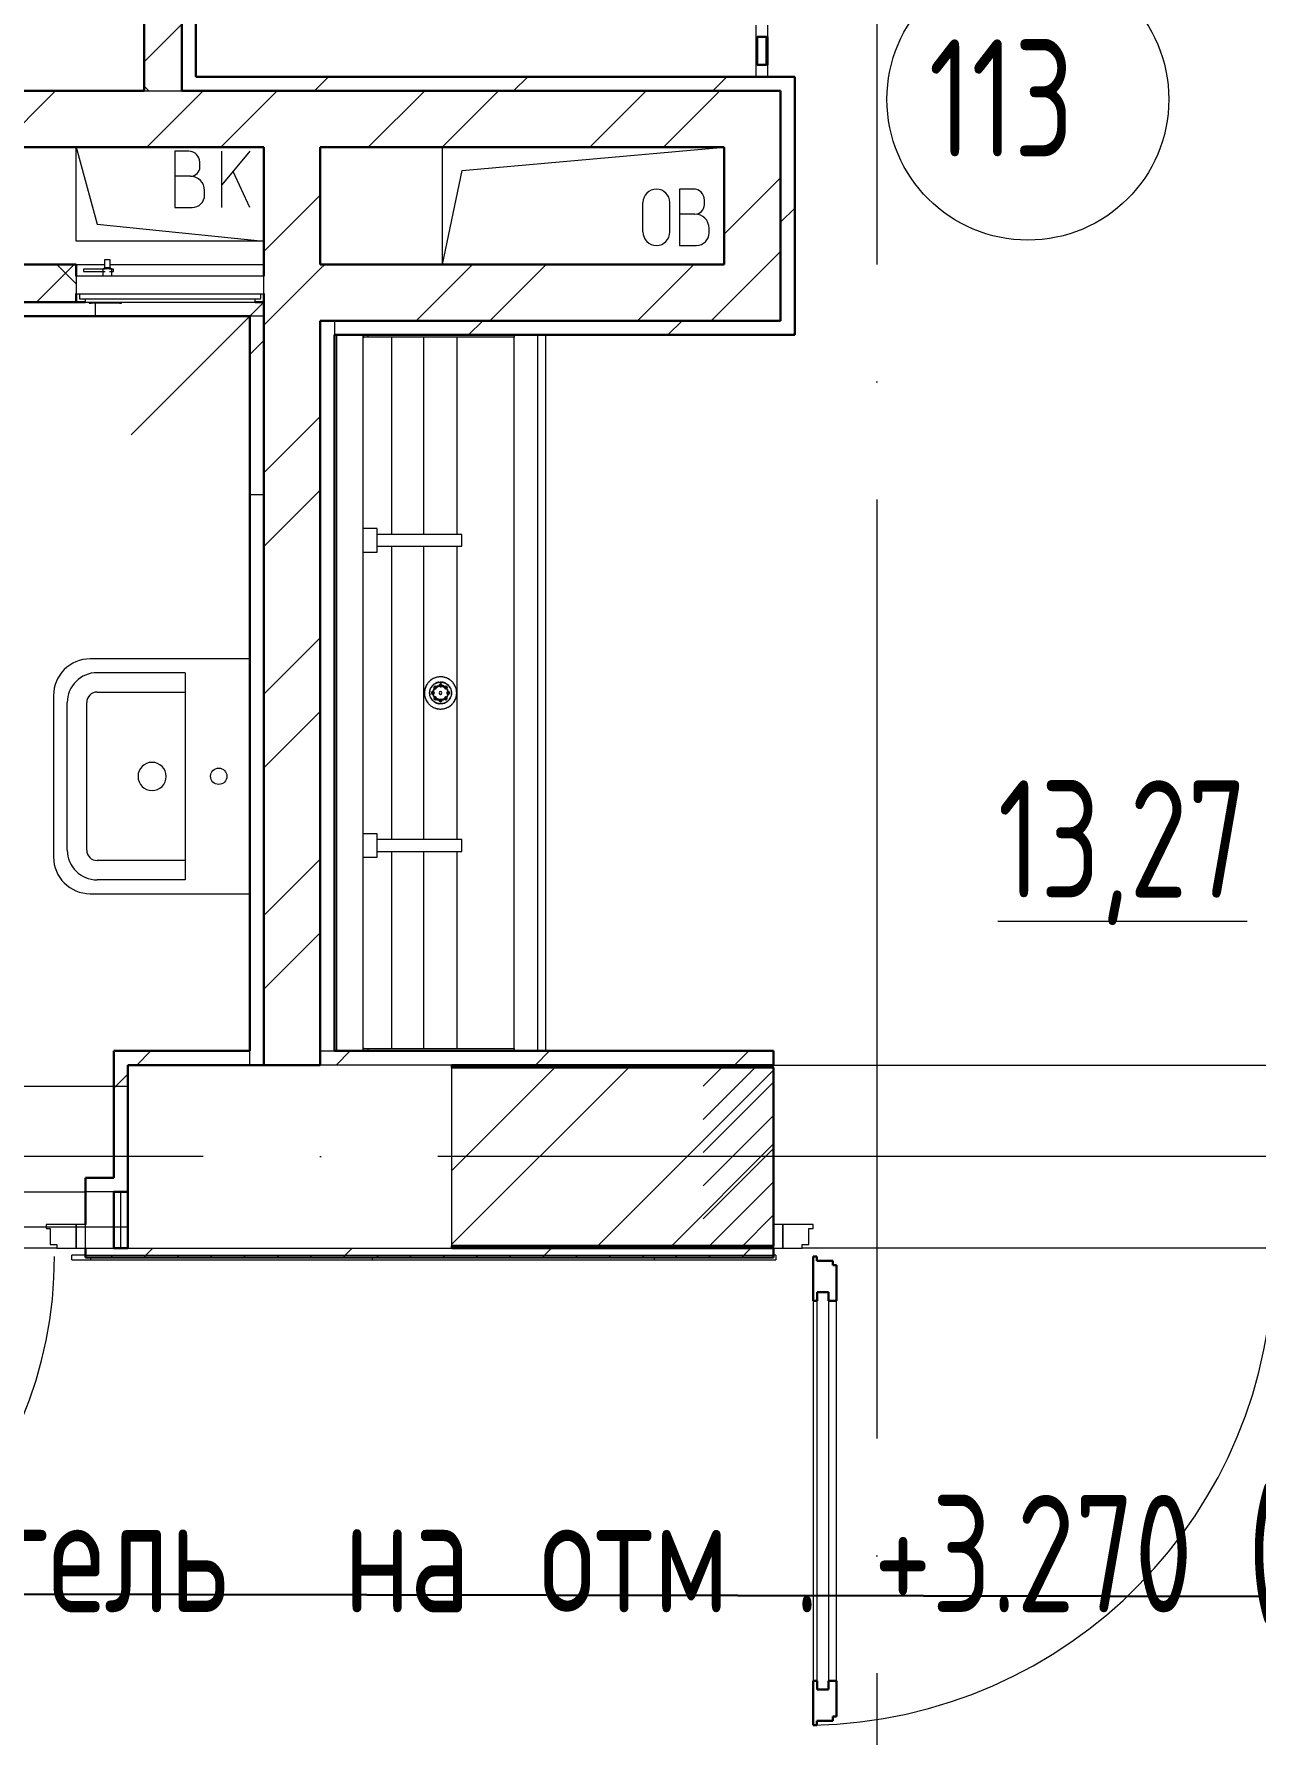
# Model space of a CAD drawing. Header units: millimetres. Extents: x -421858 to 614926, y -468665 to 141641.
# Drawn here: x -48452 to -45851, y -12774 to -9151 of the extents above; entities that cross this region are included whole.
import ezdxf

# ---------------------------------------------------------------- set-up
doc = ezdxf.new("R2010")
doc.units = ezdxf.units.MM
for name, pattern in [('ADSK_Линия сетки', [25, 20, -2.5, 0, -2.5]), ('ADSK_Сверху', [450, 300, -150]), ('ADSK_Штриховая_ш2 п1_5', [4.5, 3, -1.5])]:
    doc.linetypes.add(name, pattern=pattern)
for name, color, linetype, lineweight in [('Аннотация', 7, 'Continuous', 18), ('Витраж', 7, 'Continuous', 9), ('Двери', 252, 'Continuous', 9), ('Линии', 252, 'Continuous', 9), ('лс', 5, 'Continuous', 30), ('Марки помещений', 252, 'Continuous', 20), ('Обобщенные модели', 252, 'Continuous', 18), ('Оборудование', 8, 'Continuous', 18), ('Ограждение', 252, 'Continuous', 9), ('Оси', 252, 'Continuous', 9), ('Перекрытие', 252, 'Continuous', 18), ('Сантехника', 252, 'Continuous', 9), ('Стены внутренние', 7, 'Continuous', 18), ('Стены наружные', 7, 'Continuous', 18), ('Стены разрез', 252, 'Continuous', 30), ('Стены штриховка', 252, 'Continuous', 9)]:
    doc.layers.add(name, color=color, linetype=linetype, lineweight=lineweight)
doc.layers.add('Двери открывание', color=7, linetype='Continuous', lineweight=9, true_color=0xc0c0c0)
doc.styles.add('GOST Common_3', font='', dxfattribs={"height": 3.5})
doc.styles.get('GOST Common_3').set_extended_font_data('GOST 2.304 type A')

# ---------------------------------------------------------------- blocks, each defined once
blk = doc.blocks.new('1 этаж')
at = {"layer": 'Двери', "lineweight": 18, "true_color": 0x636466}
h = blk.add_hatch(dxfattribs=at)
h.set_pattern_fill('FP_2', color=251, angle=180, style=0, pattern_type=2)
h.set_pattern_definition([(225, (-46187.8, -11541.73), (35.3553, -35.3553), [])])
h.paths.add_polyline_path([(-45597.8, -11736.7), (-45597.8, -11346.7), (-45747.8, -11346.7), (-45747.8, -11736.7)])
h.paths.add_polyline_path([(-47027.8, -11736.7), (-46877.8, -11736.7), (-46877.8, -11346.7), (-47027.8, -11346.7)])
at = {"layer": 'Ограждение', "true_color": 0x636466}
h = blk.add_hatch(dxfattribs=at)
h.set_pattern_fill('FP_27', color=251, style=0, pattern_type=2)
h.set_pattern_definition([(0, (-32131.8, 98), (0, 600), []), (90, (-32131.8, 98), (-600, 4e-14), [])])
h.paths.add_polyline_path([(-46877.8, -11761.7), (-46872.8, -11761.7), (-46872.8, -11751.7), (-46877.8, -11751.7), (-46877.8, -11756.7), (-48342.8, -11756.7), (-48342.8, -11751.7), (-48371.8, -11751.7), (-48371.8, -11761.7), (-47395.4, -11761.7)])
at = {"color": 251, "lineweight": 18, "true_color": 0x636466}
for p, q in [((-48362.8, -9391.7), (-48318.2, -9555.9)), ((-48362.8, -9591.7), (-48362.8, -9391.7)), ((-48122.6, -9400.4), (-48152.6, -9400.4)), ((-48152.6, -9400.4), (-48152.6, -9520.4)), ((-47992.6, -9400.4), (-48052.6, -9471.9)), ((-48052.6, -9520.4), (-48052.6, -9400.4)), ((-47582.8, -9641.7), (-47582.8, -9391.7)), ((-47541, -9441.1), (-46982.8, -9391.7)), ((-48119.2, -9453.7), (-48152.6, -9453.7)), ((-48099.2, -9433.7), (-48099.2, -9423.7)), ((-47992.6, -9520.4), (-48028.5, -9443.3)), ((-47582.8, -9641.7), (-47541, -9441.1)), ((-48089.2, -9493.7), (-48089.2, -9483.7)), ((-47048.4, -9481), (-47078.4, -9481)), ((-47078.4, -9481), (-47078.4, -9601)), ((-48152.6, -9520.4), (-48115.9, -9520.4)), ((-47155.9, -9572.3), (-47155.9, -9509.7)), ((-47098.6, -9572.3), (-47098.6, -9509.7)), ((-47025.1, -9514.3), (-47025.1, -9504.3)), ((-48318.2, -9555.9), (-47962.8, -9591.7)), ((-47045.1, -9534.3), (-47078.4, -9534.3)), ((-47015.1, -9574.3), (-47015.1, -9564.3)), ((-47962.8, -9591.7), (-48362.8, -9591.7)), ((-47078.4, -9601), (-47041.7, -9601))]:
    blk.add_line(p, q, dxfattribs=at)
for centre, radius, start, end in [((-48122.6, -9423.7), 23.3, 0, 90), ((-48119.2, -9433.7), 20, 270, 0), ((-48119.2, -9483.7), 30, 0, 90), ((-47127.2, -9509.7), 28.7, 0, 180), ((-47048.4, -9504.3), 23.3, 0, 90), ((-48115.9, -9493.7), 26.7, 270, 0), ((-47045.1, -9514.3), 20, 270, 0), ((-47045.1, -9564.3), 30, 0, 90), ((-47127.2, -9572.3), 28.7, 180, 0), ((-47041.7, -9574.3), 26.7, 270, 0)]:
    blk.add_arc(centre, radius, start, end, dxfattribs=at)
at = {"layer": 'Витраж', "color": 251, "lineweight": 18, "true_color": 0x636466, "extrusion": (0, 0, -1)}
for p, q in [((-46915.3, -9131.7), (-46915.3, -9156.7)), ((-46915.3, -9156.7), (-46890.3, -9156.7)), ((-46890.3, -9156.7), (-46890.3, -9131.7))]:
    blk.add_line(p, q, dxfattribs=at)
at = {"layer": 'Витраж', "color": 251, "true_color": 0x636466}
for p, q in [((-46915.3, -9156.7), (-46915.3, -9216.7)), ((-46890.3, -9156.7), (-46890.3, -9216.7))]:
    blk.add_line(p, q, dxfattribs=at)
at = {"layer": 'Витраж', "color": 251, "lineweight": 18, "true_color": 0x636466}
for p, q in [((-46890.3, -9216.7), (-46915.3, -9216.7)), ((-46915.3, -9216.7), (-46915.3, -9241.7)), ((-46890.3, -9241.7), (-46890.3, -9216.7)), ((-46915.3, -9241.7), (-46890.3, -9241.7))]:
    blk.add_line(p, q, dxfattribs=at)
at = {"layer": 'Двери', "color": 251, "linetype": 'ADSK_Штриховая_ш2 п1_5', "true_color": 0x636466}
for p, q in [((-46877.8, -11346.7), (-47027.8, -11346.7)), ((-46877.8, -11736.7), (-46877.8, -11346.7)), ((-47027.8, -11736.7), (-46877.8, -11736.7))]:
    blk.add_line(p, q, dxfattribs=at)
at = {"layer": 'Двери', "color": 251, "true_color": 0x636466}
for p, q in [((-48362.8, -11686.7), (-48426.8, -11686.7)), ((-48426.8, -11686.7), (-48426.8, -11694.7)), ((-48426.8, -11694.7), (-48417.8, -11694.7)), ((-48417.8, -11694.7), (-48417.8, -11728.7)), ((-48342.8, -11686.7), (-48362.8, -11686.7)), ((-48362.8, -11686.7), (-48362.8, -11736.7)), ((-48362.8, -11736.7), (-48362.8, -11686.7)), ((-48342.8, -11736.7), (-48342.8, -11686.7)), ((-46877.8, -11686.7), (-46877.8, -11736.7)), ((-46857.8, -11686.7), (-46877.8, -11686.7)), ((-46857.8, -11736.7), (-46857.8, -11686.7)), ((-46793.8, -11686.7), (-46857.8, -11686.7)), ((-46857.8, -11686.7), (-46857.8, -11736.7)), ((-46802.8, -11728.7), (-46802.8, -11694.7)), ((-46802.8, -11694.7), (-46793.8, -11694.7)), ((-46793.8, -11694.7), (-46793.8, -11686.7)), ((-48417.8, -11728.7), (-48403.8, -11728.7)), ((-48403.8, -11728.7), (-48403.8, -11736.7)), ((-48403.8, -11736.7), (-48362.8, -11736.7)), ((-48362.8, -11736.7), (-48342.8, -11736.7)), ((-46877.8, -11736.7), (-46857.8, -11736.7)), ((-46857.8, -11736.7), (-46816.8, -11736.7)), ((-46816.8, -11736.7), (-46816.8, -11728.7)), ((-46816.8, -11728.7), (-46802.8, -11728.7)), ((-46784.8, -11830.7), (-46760.8, -11830.7)), ((-46784.8, -12676.7), (-46784.8, -11830.7)), ((-46760.8, -11830.7), (-46760.8, -12676.7)), ((-46793.8, -11848.7), (-46793.8, -12658.7)), ((-46743.8, -12658.7), (-46743.8, -11848.7)), ((-46760.8, -12676.7), (-46784.8, -12676.7))]:
    blk.add_line(p, q, dxfattribs=at)
at = {"layer": 'Двери', "color": 251, "lineweight": 30, "true_color": 0x636466}
for p, q in [((-46785.8, -11754.7), (-46793.8, -11754.7)), ((-46793.8, -11754.7), (-46793.8, -11848.7)), ((-46785.8, -11763.7), (-46785.8, -11754.7)), ((-46751.8, -11763.7), (-46785.8, -11763.7)), ((-46751.8, -11772.7), (-46751.8, -11763.7)), ((-46743.8, -11772.7), (-46751.8, -11772.7)), ((-46743.8, -11848.7), (-46743.8, -11772.7)), ((-46784.8, -11830.7), (-46784.8, -11848.7)), ((-46760.8, -11830.7), (-46784.8, -11830.7)), ((-46760.8, -11848.7), (-46760.8, -11830.7)), ((-46784.8, -11848.7), (-46793.8, -11848.7)), ((-46743.8, -11848.7), (-46760.8, -11848.7)), ((-46793.8, -12658.7), (-46793.8, -12752.7)), ((-46784.8, -12658.7), (-46793.8, -12658.7)), ((-46784.8, -12676.7), (-46784.8, -12658.7)), ((-46760.8, -12676.7), (-46784.8, -12676.7)), ((-46760.8, -12658.7), (-46760.8, -12676.7)), ((-46743.8, -12658.7), (-46760.8, -12658.7)), ((-46743.8, -12734.7), (-46743.8, -12658.7)), ((-46793.8, -12752.7), (-46785.8, -12752.7)), ((-46785.8, -12752.7), (-46785.8, -12743.7)), ((-46785.8, -12743.7), (-46751.8, -12743.7)), ((-46751.8, -12743.7), (-46751.8, -12734.7)), ((-46751.8, -12734.7), (-46743.8, -12734.7))]:
    blk.add_line(p, q, dxfattribs=at)
at = {"layer": 'Двери открывание', "color": 251, "true_color": 0x636466}
for centre, radius, start in [((-49306.8, -11754.7), 898, 271.1485), ((-46811.8, -11754.7), 998, 271.0334)]:
    blk.add_arc(centre, radius, start, 0, dxfattribs=at)
at = {"layer": 'Линии', "color": 251, "linetype": 'ADSK_Сверху', "ltscale": 100, "true_color": 0x636466}
for p, q in [((-59082.8, -11391.7), (-48252.8, -11391.7)), ((-59082.8, -11691.7), (-48252.8, -11691.7))]:
    blk.add_line(p, q, dxfattribs=at)
at = {"layer": 'Марки помещений', "color": 251, "true_color": 0x636466}
blk.add_circle((-46336.3, -9289.8), 300, dxfattribs=at)
at = {"layer": 'Обобщенные модели', "color": 251, "true_color": 0x636466}
for p, q in [((-47992.8, -10481.7), (-48332.8, -10481.7)), ((-48130.8, -10511.1), (-48318, -10511.1)), ((-48130.8, -10511.1), (-48130.8, -10952.3)), ((-48410.8, -10559.7), (-48410.8, -10731.8)), ((-48381.5, -10888.8), (-48381.5, -10574.7)), ((-48340.2, -10888.8), (-48340.2, -10574.7)), ((-48318, -10552.4), (-48130.8, -10552.4)), ((-48410.8, -10731.8), (-48410.8, -10903.8)), ((-48130.8, -10911), (-48318, -10911)), ((-48130.8, -10952.3), (-48318, -10952.3)), ((-48332.8, -10981.8), (-47992.8, -10981.8))]:
    blk.add_line(p, q, dxfattribs=at)
blk.add_circle((-48059.1, -10731.7), 17.5, dxfattribs=at)
for centre, radius, start, end in [((-48332.8, -10559.7), 78, 90, 180), ((-48318, -10574.7), 63.6, 90, 180), ((-48318, -10574.7), 22.3, 90, 180), ((-48201, -10732.1), 30, 90, 270), ((-48201, -10732.1), 30, 270, 90), ((-48332.8, -10903.8), 78, 180, 270), ((-48318, -10888.8), 63.6, 180, 270), ((-48318, -10888.8), 22.3, 180, 270)]:
    blk.add_arc(centre, radius, start, end, dxfattribs=at)
at = {"layer": 'Оборудование', "color": 251, "true_color": 0x636466}
for p, q in [((-48302.4, -9631.4), (-48302.4, -9648.9)), ((-48290.2, -9631.4), (-48302.4, -9631.4)), ((-48290.2, -9648.9), (-48290.2, -9631.4)), ((-48362.8, -9666.7), (-48362.8, -9703.1)), ((-47962.8, -9666.7), (-48362.8, -9666.7)), ((-48347, -9651.4), (-48347, -9656.4)), ((-48301.1, -9651.4), (-48347, -9651.4)), ((-48347, -9656.4), (-48301.1, -9656.4)), ((-48306, -9650.8), (-48306, -9666.7)), ((-48286.7, -9650.8), (-48306, -9650.8)), ((-48302.4, -9648.9), (-48304.4, -9650.8)), ((-48290.2, -9648.9), (-48302.4, -9648.9)), ((-48283.2, -9651.4), (-48291.5, -9651.4)), ((-48291.5, -9656.4), (-48283.2, -9656.4)), ((-48288.2, -9650.8), (-48290.2, -9648.9)), ((-48286.7, -9666.7), (-48286.7, -9650.8)), ((-48283.2, -9656.4), (-48283.2, -9651.4)), ((-47962.8, -9703.1), (-47962.8, -9666.7)), ((-48361.9, -9704), (-47963.7, -9704)), ((-48355.8, -9704), (-48355.8, -9713.8)), ((-47969.8, -9713.8), (-47969.8, -9704)), ((-48354.8, -9714.7), (-47970.8, -9714.7)), ((-48343.8, -9716.3), (-48343.8, -9721.7)), ((-48343.8, -9721.7), (-47981.8, -9721.7)), ((-48334.8, -9721.7), (-48334.8, -9723.7)), ((-48334.8, -9723.7), (-48330.8, -9723.7)), ((-48270.3, -9723.7), (-48330.8, -9723.7)), ((-48270.3, -9723.7), (-48266.3, -9723.7)), ((-48266.3, -9723.7), (-48266.3, -9721.7)), ((-47962.8, -9721.7), (-48245.6, -10004.6)), ((-47981.8, -9721.7), (-47981.8, -9716.3))]:
    blk.add_line(p, q, dxfattribs=at)
for points, knots in [([(-48362.8, -9703.1), (-48362.8, -9703.2), (-48362.8, -9703.4), (-48362.7, -9703.6), (-48362.6, -9703.7), (-48362.4, -9703.8), (-48362.3, -9703.9), (-48362.1, -9704), (-48362, -9704), (-48361.9, -9704)], [0, 0, 0, 0, 0.166667, 0.333333, 0.458333, 0.583333, 0.708333, 0.833333, 1, 1, 1, 1]), ([(-47963.7, -9704), (-47963.6, -9704), (-47963.5, -9704), (-47963.3, -9704), (-47963.2, -9703.9), (-47963, -9703.7), (-47962.9, -9703.6), (-47962.8, -9703.4), (-47962.8, -9703.2), (-47962.8, -9703.1)], [-1, -1, -1, -1, -0.833333, -0.75, -0.583333, -0.458333, -0.333333, -0.166667, 0, 0, 0, 0]), ([(-48355.8, -9713.8), (-48355.8, -9713.9), (-48355.8, -9714), (-48355.7, -9714.2), (-48355.6, -9714.4), (-48355.4, -9714.5), (-48355.3, -9714.6), (-48355.2, -9714.7), (-48355.1, -9714.7), (-48354.9, -9714.7), (-48354.8, -9714.7)], [0, 0, 0, 0, 0.166667, 0.333333, 0.458333, 0.583333, 0.666667, 0.75, 0.833333, 1, 1, 1, 1]), ([(-48345.3, -9714.7), (-48345.2, -9714.7), (-48345, -9714.8), (-48344.7, -9714.8), (-48344.6, -9714.9), (-48344.4, -9715), (-48344.2, -9715.2), (-48344.1, -9715.3), (-48344, -9715.5), (-48343.9, -9715.7), (-48343.8, -9715.9), (-48343.8, -9716.1), (-48343.8, -9716.3)], [0, 0, 0, 0, 0.166667, 0.25, 0.333333, 0.416667, 0.5, 0.583333, 0.666667, 0.75, 0.833333, 1, 1, 1, 1]), ([(-47981.8, -9716.3), (-47981.8, -9716.1), (-47981.8, -9715.9), (-47981.7, -9715.7), (-47981.6, -9715.5), (-47981.5, -9715.3), (-47981.4, -9715.2), (-47981.2, -9715), (-47981, -9714.9), (-47980.9, -9714.8), (-47980.6, -9714.8), (-47980.4, -9714.7), (-47980.3, -9714.7)], [-1, -1, -1, -1, -0.833333, -0.75, -0.666667, -0.583333, -0.5, -0.416667, -0.333333, -0.25, -0.166667, 0, 0, 0, 0]), ([(-47970.8, -9714.7), (-47970.7, -9714.7), (-47970.5, -9714.7), (-47970.4, -9714.7), (-47970.3, -9714.6), (-47970.2, -9714.5), (-47970, -9714.4), (-47969.9, -9714.2), (-47969.8, -9714), (-47969.8, -9713.9), (-47969.8, -9713.8)], [-1, -1, -1, -1, -0.833333, -0.75, -0.666667, -0.583333, -0.458333, -0.333333, -0.166667, 0, 0, 0, 0])]:
    blk.add_open_spline(points, degree=3, knots=knots, dxfattribs=at)
at = {"layer": 'Ограждение', "color": 251, "true_color": 0x636466}
for p, q in [((-48371.8, -11761.7), (-48371.8, -11751.7)), ((-48342.8, -11751.7), (-48371.8, -11751.7)), ((-48371.8, -11761.7), (-46872.8, -11761.7)), ((-46872.8, -11751.7), (-46877.8, -11751.7)), ((-46872.8, -11751.7), (-46872.8, -11761.7))]:
    blk.add_line(p, q, dxfattribs=at)
at = {"layer": 'Оси', "color": 251, "linetype": 'ADSK_Линия сетки', "ltscale": 100, "true_color": 0x636466}
for p, q in [((-46657.8, -2641.7), (-46657.8, -33767.9)), ((4409.5, -11541.7), (-72530.1, -11541.7))]:
    blk.add_line(p, q, dxfattribs=at)
at = {"layer": 'Перекрытие', "color": 251, "ltscale": 100, "true_color": 0x636466}
for p, q in [((-48362.8, -9591.7), (-48362.8, -9391.7)), ((-47582.8, -9641.7), (-47582.8, -9391.7)), ((-47962.8, -9591.7), (-48362.8, -9591.7))]:
    blk.add_line(p, q, dxfattribs=at)
at = {"layer": 'Сантехника', "color": 251, "true_color": 0x636466}
for p, q in [((-47807.8, -11316.7), (-47807.8, -9791.7)), ((-47751.8, -9796.7), (-47751.8, -9791.7)), ((-47751.8, -9791.7), (-47751.8, -9796.7)), ((-47751.8, -11311.7), (-47751.8, -9796.7)), ((-47751.8, -9796.7), (-47749.4, -9796.7)), ((-47740.9, -9796.7), (-47749.4, -9796.7)), ((-47740.9, -9796.7), (-47740.9, -9791.7)), ((-47429.8, -9796.7), (-47740.9, -9796.7)), ((-47690.4, -10216.8), (-47690.4, -9796.7)), ((-47622.4, -10216.7), (-47622.4, -9796.7)), ((-47551.7, -10216.7), (-47551.7, -9796.7)), ((-47429.8, -9791.7), (-47429.8, -9796.7)), ((-47429.8, -11311.7), (-47429.8, -9796.7)), ((-47379.8, -11316.7), (-47379.8, -9791.7)), ((-47362.8, -11316.7), (-47362.8, -9791.7)), ((-47721.8, -10204.2), (-47751.8, -10204.2)), ((-47721.8, -10254.2), (-47721.8, -10204.2)), ((-47541.8, -10216.7), (-47721.8, -10216.7)), ((-47541.8, -10241.7), (-47541.8, -10216.7)), ((-47721.8, -10241.7), (-47541.8, -10241.7)), ((-47690.4, -10866.8), (-47690.4, -10241.7)), ((-47622.4, -10866.7), (-47622.4, -10241.7)), ((-47551.7, -10866.7), (-47551.7, -10241.7)), ((-47751.8, -10254.2), (-47721.8, -10254.2)), ((-47721.8, -10854.2), (-47751.8, -10854.2)), ((-47721.8, -10904.2), (-47721.8, -10854.2)), ((-47541.8, -10866.7), (-47721.8, -10866.7)), ((-47541.8, -10891.7), (-47541.8, -10866.7)), ((-47751.8, -10904.2), (-47721.8, -10904.2)), ((-47721.8, -10891.7), (-47541.8, -10891.7)), ((-47690.4, -11311.7), (-47690.4, -10891.7)), ((-47622.4, -11311.7), (-47622.4, -10891.7)), ((-47551.7, -11311.7), (-47551.7, -10891.7)), ((-47751.8, -11316.7), (-47751.8, -11311.7)), ((-47749.4, -11311.7), (-47751.8, -11311.7)), ((-47751.8, -11311.7), (-47751.8, -11316.7)), ((-47749.4, -11311.7), (-47740.9, -11311.7)), ((-47740.9, -11311.7), (-47429.8, -11311.7)), ((-47740.9, -11316.7), (-47740.9, -11311.7)), ((-47429.8, -11311.7), (-47429.8, -11316.7))]:
    blk.add_line(p, q, dxfattribs=at)
at = {"layer": 'Сантехника', "color": 251, "true_color": 0x636466, "flags": 128}
for points in [[(-47552.5, -10554.2), (-47552.5, -10552.9), (-47552.6, -10551.5), (-47552.7, -10550.1), (-47552.9, -10548.8), (-47553.2, -10547.4), (-47553.5, -10546.1), (-47553.8, -10544.8), (-47554.2, -10543.4), (-47554.7, -10542.1), (-47555.2, -10540.9), (-47555.8, -10539.6), (-47556.4, -10538.4), (-47557, -10537.2), (-47557.7, -10536), (-47558.5, -10534.9), (-47559.3, -10533.7), (-47560.1, -10532.7), (-47561, -10531.6), (-47561.9, -10530.6), (-47562.9, -10529.6), (-47563.9, -10528.7), (-47564.9, -10527.8), (-47566, -10526.9), (-47567.1, -10526.1), (-47568.3, -10525.4), (-47569.4, -10524.7), (-47570.6, -10524), (-47571.9, -10523.4), (-47573.1, -10522.8), (-47574.4, -10522.3), (-47575.7, -10521.8), (-47577, -10521.4), (-47578.3, -10521), (-47579.6, -10520.7), (-47581, -10520.4), (-47582.3, -10520.2), (-47583.7, -10520.1), (-47585.1, -10520), (-47586.4, -10519.9), (-47587.8, -10519.9), (-47589.2, -10520), (-47590.5, -10520.1), (-47591.9, -10520.3), (-47593.3, -10520.5), (-47594.6, -10520.8), (-47595.9, -10521.2), (-47597.2, -10521.6), (-47598.5, -10522), (-47599.8, -10522.5), (-47601.1, -10523), (-47602.3, -10523.6), (-47603.5, -10524.3), (-47604.7, -10525), (-47605.9, -10525.7), (-47607, -10526.5), (-47608.1, -10527.3), (-47609.1, -10528.2), (-47610.2, -10529.1), (-47611.1, -10530.1), (-47612.1, -10531.1), (-47613, -10532.1), (-47613.9, -10533.2), (-47614.7, -10534.3), (-47615.5, -10535.4), (-47616.2, -10536.5), (-47616.9, -10537.7), (-47617.5, -10539), (-47618.1, -10540.2), (-47618.6, -10541.5), (-47619.1, -10542.7), (-47619.6, -10544), (-47619.9, -10545.4), (-47620.3, -10546.7), (-47620.5, -10548), (-47620.8, -10549.4), (-47620.9, -10550.8), (-47621, -10552.1), (-47621.1, -10553.5), (-47621.1, -10554.2)], [(-47610.1, -10554.2), (-47610.1, -10553.3), (-47610, -10552.4), (-47609.9, -10551.4), (-47609.8, -10550.5), (-47609.6, -10549.6), (-47609.4, -10548.7), (-47609.2, -10547.8), (-47608.9, -10546.9), (-47608.6, -10546), (-47608.3, -10545.2), (-47607.9, -10544.3), (-47607.5, -10543.5), (-47607, -10542.7), (-47606.5, -10541.9), (-47606, -10541.1), (-47605.5, -10540.3), (-47604.9, -10539.6), (-47604.3, -10538.9), (-47603.7, -10538.2), (-47603, -10537.5), (-47602.4, -10536.9), (-47601.6, -10536.3), (-47600.9, -10535.7), (-47600.2, -10535.1), (-47599.4, -10534.6), (-47598.6, -10534.1), (-47597.8, -10533.7), (-47597, -10533.3), (-47596.1, -10532.9), (-47595.2, -10532.5), (-47594.4, -10532.2), (-47593.5, -10531.9), (-47592.6, -10531.7), (-47591.7, -10531.4), (-47590.8, -10531.3), (-47589.8, -10531.1), (-47588.9, -10531), (-47588, -10531), (-47587.1, -10530.9), (-47586.1, -10530.9), (-47585.2, -10531), (-47584.3, -10531.1), (-47583.3, -10531.2), (-47582.4, -10531.3), (-47581.5, -10531.5), (-47580.6, -10531.8), (-47579.7, -10532), (-47578.8, -10532.3), (-47578, -10532.7), (-47577.1, -10533), (-47576.3, -10533.4), (-47575.4, -10533.9), (-47574.6, -10534.4), (-47573.9, -10534.9), (-47573.1, -10535.4), (-47572.3, -10536), (-47571.6, -10536.5), (-47570.9, -10537.2), (-47570.3, -10537.8), (-47569.6, -10538.5), (-47569, -10539.2), (-47568.4, -10539.9), (-47567.9, -10540.7), (-47567.3, -10541.4), (-47566.8, -10542.2), (-47566.4, -10543), (-47565.9, -10543.9), (-47565.5, -10544.7), (-47565.2, -10545.6), (-47564.8, -10546.4), (-47564.6, -10547.3), (-47564.3, -10548.2), (-47564.1, -10549.1), (-47563.9, -10550), (-47563.7, -10550.9), (-47563.6, -10551.9), (-47563.5, -10552.8), (-47563.5, -10553.7), (-47563.5, -10554.2)], [(-47607.2, -10543.6), (-47606.8, -10542.8), (-47606.3, -10542), (-47605.8, -10541.2), (-47605.3, -10540.5), (-47604.7, -10539.7), (-47604.1, -10539), (-47603.5, -10538.4), (-47602.9, -10537.7), (-47602.2, -10537.1), (-47601.5, -10536.5), (-47600.8, -10535.9)], [(-47603.3, -10537.8), (-47604, -10538.5), (-47604.6, -10539.2), (-47605.2, -10539.9), (-47605.7, -10540.7), (-47606.3, -10541.4), (-47606.8, -10542.2), (-47607.2, -10543)], [(-47603, -10554.2), (-47603, -10553.6), (-47602.9, -10552.9), (-47602.9, -10552.3), (-47602.8, -10551.7), (-47602.7, -10551), (-47602.5, -10550.4), (-47602.4, -10549.8), (-47602.2, -10549.1), (-47602, -10548.5), (-47601.7, -10547.9), (-47601.5, -10547.3), (-47601.2, -10546.8), (-47600.9, -10546.2), (-47600.5, -10545.6), (-47600.2, -10545.1), (-47599.8, -10544.6), (-47599.4, -10544), (-47599, -10543.5), (-47598.5, -10543.1), (-47598.1, -10542.6), (-47597.6, -10542.2), (-47597.1, -10541.7), (-47596.6, -10541.3), (-47596.1, -10541), (-47595.6, -10540.6)], [(-47600, -10535.4), (-47599.2, -10534.8), (-47598.5, -10534.4), (-47597.7, -10533.9), (-47596.8, -10533.5), (-47596, -10533.1), (-47595.1, -10532.8), (-47594.3, -10532.4), (-47593.4, -10532.2), (-47592.5, -10531.9), (-47591.6, -10531.7), (-47590.7, -10531.5), (-47589.8, -10531.4), (-47588.9, -10531.3), (-47588, -10531.2), (-47587.1, -10531.2), (-47586.1, -10531.2), (-47585.2, -10531.2), (-47584.3, -10531.3), (-47583.4, -10531.4), (-47582.5, -10531.6), (-47581.6, -10531.8), (-47580.7, -10532), (-47579.8, -10532.3), (-47578.9, -10532.6), (-47578.1, -10532.9), (-47577.2, -10533.3), (-47576.4, -10533.7), (-47575.6, -10534.1), (-47574.8, -10534.6), (-47574, -10535.1), (-47573.2, -10535.6), (-47572.5, -10536.2), (-47571.8, -10536.7), (-47571.1, -10537.4), (-47570.4, -10538), (-47569.8, -10538.7), (-47569.2, -10539.4), (-47568.6, -10540.1), (-47568.1, -10540.8), (-47567.6, -10541.6), (-47567.1, -10542.4), (-47566.6, -10543.2)], [(-47590.3, -10531.2), (-47591.2, -10531.3), (-47592.1, -10531.5), (-47593, -10531.8), (-47593.9, -10532), (-47594.8, -10532.3), (-47595.6, -10532.7), (-47596.5, -10533), (-47597.3, -10533.4)], [(-47590.2, -10538.4), (-47589.6, -10538.3), (-47588.9, -10538.2), (-47588.3, -10538.1), (-47587.6, -10538.1), (-47587, -10538), (-47586.3, -10538), (-47585.7, -10538.1), (-47585, -10538.1), (-47584.4, -10538.2), (-47583.8, -10538.3)], [(-47575.8, -10533.7), (-47576.7, -10533.3), (-47577.5, -10532.9), (-47578.4, -10532.5), (-47579.2, -10532.2), (-47580.1, -10531.9), (-47581, -10531.7), (-47581.9, -10531.4), (-47582.8, -10531.3), (-47583.8, -10531.1)], [(-47577.8, -10540.8), (-47577.3, -10541.1), (-47576.8, -10541.5), (-47576.3, -10541.9), (-47575.8, -10542.4), (-47575.3, -10542.8), (-47574.9, -10543.3), (-47574.4, -10543.8), (-47574, -10544.3), (-47573.6, -10544.8), (-47573.3, -10545.3), (-47572.9, -10545.9), (-47572.6, -10546.4), (-47572.3, -10547), (-47572, -10547.6), (-47571.8, -10548.2), (-47571.5, -10548.8), (-47571.3, -10549.4), (-47571.2, -10550), (-47571, -10550.7), (-47570.9, -10551.3), (-47570.8, -10551.9), (-47570.7, -10552.6), (-47570.6, -10553.2), (-47570.6, -10553.9), (-47570.6, -10554.2)], [(-47566.6, -10542.7), (-47567.1, -10541.9), (-47567.6, -10541.1), (-47568.1, -10540.3), (-47568.7, -10539.6), (-47569.3, -10538.9), (-47569.9, -10538.2), (-47570.6, -10537.5)], [(-47621.1, -10554.2), (-47621.1, -10555.6), (-47621, -10557), (-47620.9, -10558.3), (-47620.7, -10559.7), (-47620.4, -10561), (-47620.1, -10562.4), (-47619.8, -10563.7), (-47619.4, -10565), (-47618.9, -10566.3), (-47618.4, -10567.6), (-47617.8, -10568.8), (-47617.2, -10570.1), (-47616.6, -10571.3), (-47615.9, -10572.5), (-47615.1, -10573.6), (-47614.3, -10574.7), (-47613.5, -10575.8), (-47612.6, -10576.8), (-47611.7, -10577.9), (-47610.7, -10578.8), (-47609.7, -10579.8), (-47608.7, -10580.7), (-47607.6, -10581.5), (-47606.5, -10582.3), (-47605.3, -10583.1), (-47604.2, -10583.8), (-47603, -10584.5), (-47601.7, -10585.1), (-47600.5, -10585.7), (-47599.2, -10586.2), (-47597.9, -10586.7), (-47596.6, -10587.1), (-47595.3, -10587.5), (-47594, -10587.8), (-47592.6, -10588), (-47591.3, -10588.2), (-47589.9, -10588.4), (-47588.5, -10588.5), (-47587.2, -10588.5), (-47585.8, -10588.5), (-47584.4, -10588.4), (-47583.1, -10588.3), (-47581.7, -10588.1), (-47580.4, -10587.9), (-47579, -10587.6), (-47577.7, -10587.3), (-47576.4, -10586.9), (-47575.1, -10586.5), (-47573.8, -10586), (-47572.5, -10585.4), (-47571.3, -10584.8), (-47570.1, -10584.2), (-47568.9, -10583.5), (-47567.7, -10582.7), (-47566.6, -10582), (-47565.5, -10581.1), (-47564.5, -10580.3), (-47563.4, -10579.3), (-47562.5, -10578.4), (-47561.5, -10577.4), (-47560.6, -10576.4), (-47559.7, -10575.3), (-47558.9, -10574.2), (-47558.1, -10573.1), (-47557.4, -10571.9), (-47556.7, -10570.7), (-47556.1, -10569.5), (-47555.5, -10568.3), (-47555, -10567), (-47554.5, -10565.7), (-47554, -10564.4), (-47553.7, -10563.1), (-47553.3, -10561.8), (-47553.1, -10560.4), (-47552.8, -10559.1), (-47552.7, -10557.7), (-47552.6, -10556.3), (-47552.5, -10555), (-47552.5, -10554.2)], [(-47609.7, -10550), (-47609.9, -10550.9), (-47610, -10551.9), (-47610.1, -10552.8), (-47610.1, -10553.7), (-47610.1, -10554.2)], [(-47610.1, -10554.2), (-47610.1, -10555.2), (-47610, -10556.1), (-47609.9, -10557), (-47609.8, -10557.9)], [(-47563.5, -10554.2), (-47563.5, -10555.2), (-47563.6, -10556.1), (-47563.7, -10557), (-47563.8, -10557.9), (-47564, -10558.9), (-47564.2, -10559.8), (-47564.4, -10560.7), (-47564.7, -10561.6), (-47565, -10562.4), (-47565.3, -10563.3), (-47565.7, -10564.2), (-47566.1, -10565), (-47566.6, -10565.8), (-47567.1, -10566.6), (-47567.6, -10567.4), (-47568.1, -10568.1), (-47568.7, -10568.9), (-47569.3, -10569.6), (-47569.9, -10570.3), (-47570.6, -10570.9), (-47571.2, -10571.6), (-47572, -10572.2), (-47572.7, -10572.8), (-47573.4, -10573.3), (-47574.2, -10573.8), (-47575, -10574.3), (-47575.8, -10574.8), (-47576.7, -10575.2), (-47577.5, -10575.6), (-47578.4, -10575.9), (-47579.2, -10576.3), (-47580.1, -10576.6), (-47581, -10576.8), (-47581.9, -10577), (-47582.8, -10577.2), (-47583.8, -10577.3), (-47584.7, -10577.4), (-47585.6, -10577.5), (-47586.5, -10577.5), (-47587.5, -10577.5), (-47588.4, -10577.5), (-47589.3, -10577.4), (-47590.3, -10577.3), (-47591.2, -10577.1), (-47592.1, -10576.9), (-47593, -10576.7), (-47593.9, -10576.4), (-47594.8, -10576.1), (-47595.6, -10575.8), (-47596.5, -10575.4), (-47597.3, -10575), (-47598.2, -10574.6), (-47599, -10574.1), (-47599.7, -10573.6), (-47600.5, -10573.1), (-47601.3, -10572.5), (-47602, -10571.9), (-47602.7, -10571.3), (-47603.3, -10570.6), (-47604, -10570), (-47604.6, -10569.3), (-47605.2, -10568.5), (-47605.7, -10567.8), (-47606.3, -10567), (-47606.8, -10566.2), (-47607.2, -10565.4), (-47607.7, -10564.6), (-47608.1, -10563.8), (-47608.4, -10562.9), (-47608.8, -10562), (-47609, -10561.2), (-47609.3, -10560.3), (-47609.5, -10559.4), (-47609.7, -10558.4), (-47609.9, -10557.5), (-47610, -10556.6), (-47610.1, -10555.7), (-47610.1, -10554.7), (-47610.1, -10554.2)], [(-47609.8, -10554.2), (-47609.8, -10553.3), (-47609.8, -10552.4), (-47609.7, -10551.5), (-47609.5, -10550.6), (-47609.4, -10549.7), (-47609.2, -10548.8)], [(-47609.3, -10559.3), (-47609.5, -10558.4), (-47609.6, -10557.5), (-47609.7, -10556.6), (-47609.8, -10555.6), (-47609.8, -10554.7), (-47609.8, -10554.2)], [(-47582.9, -10576.9), (-47583.8, -10577.1), (-47584.7, -10577.2), (-47585.6, -10577.2), (-47586.6, -10577.3), (-47587.5, -10577.3), (-47588.4, -10577.2), (-47589.3, -10577.1), (-47590.2, -10577), (-47591.1, -10576.9), (-47592, -10576.7), (-47592.9, -10576.4), (-47593.8, -10576.2), (-47594.7, -10575.9), (-47595.5, -10575.5), (-47596.4, -10575.2), (-47597.2, -10574.8), (-47598, -10574.3), (-47598.8, -10573.9), (-47599.6, -10573.4), (-47600.4, -10572.9), (-47601.1, -10572.3), (-47601.8, -10571.7), (-47602.5, -10571.1), (-47603.2, -10570.5), (-47603.8, -10569.8), (-47604.4, -10569.1), (-47605, -10568.4), (-47605.5, -10567.6), (-47606.1, -10566.9), (-47606.5, -10566.1), (-47607, -10565.3)], [(-47607, -10565.8), (-47606.5, -10566.6), (-47606, -10567.4), (-47605.5, -10568.1), (-47604.9, -10568.9), (-47604.3, -10569.6), (-47603.7, -10570.3), (-47603, -10570.9)], [(-47595.8, -10567.7), (-47596.3, -10567.3), (-47596.9, -10566.9), (-47597.4, -10566.5), (-47597.8, -10566.1), (-47598.3, -10565.6), (-47598.7, -10565.2), (-47599.2, -10564.7), (-47599.6, -10564.2), (-47600, -10563.7), (-47600.3, -10563.1), (-47600.7, -10562.6), (-47601, -10562), (-47601.3, -10561.4), (-47601.6, -10560.9), (-47601.8, -10560.3), (-47602.1, -10559.7), (-47602.3, -10559), (-47602.5, -10558.4), (-47602.6, -10557.8), (-47602.7, -10557.2), (-47602.8, -10556.5), (-47602.9, -10555.9), (-47603, -10555.2), (-47603, -10554.6), (-47603, -10554.2)], [(-47597.2, -10575.1), (-47597, -10575.2), (-47596.1, -10575.6), (-47595.2, -10575.9), (-47594.4, -10576.3), (-47593.5, -10576.6), (-47592.6, -10576.8), (-47591.7, -10577), (-47590.8, -10577.2), (-47589.8, -10577.3)], [(-47583.4, -10570.1), (-47584, -10570.2), (-47584.7, -10570.3), (-47585.3, -10570.4), (-47586, -10570.4), (-47586.6, -10570.4), (-47587.3, -10570.4), (-47587.9, -10570.4), (-47588.6, -10570.3), (-47589.2, -10570.3), (-47589.8, -10570.1)], [(-47573.6, -10573.1), (-47574.4, -10573.6), (-47575.1, -10574.1), (-47575.9, -10574.5), (-47576.8, -10575), (-47577.6, -10575.4), (-47578.5, -10575.7), (-47579.3, -10576)], [(-47578.8, -10576.1), (-47578, -10575.8), (-47577.1, -10575.4), (-47576.3, -10575)], [(-47570.6, -10554.2), (-47570.6, -10554.9), (-47570.7, -10555.5), (-47570.7, -10556.2), (-47570.8, -10556.8), (-47570.9, -10557.4), (-47571.1, -10558.1), (-47571.2, -10558.7), (-47571.4, -10559.3), (-47571.6, -10559.9), (-47571.9, -10560.5), (-47572.1, -10561.1), (-47572.4, -10561.7), (-47572.7, -10562.3), (-47573.1, -10562.8), (-47573.4, -10563.4), (-47573.8, -10563.9), (-47574.2, -10564.4), (-47574.6, -10564.9), (-47575.1, -10565.4), (-47575.5, -10565.9), (-47576, -10566.3), (-47576.5, -10566.7), (-47577, -10567.1), (-47577.5, -10567.5), (-47578, -10567.9)], [(-47566.4, -10564.9), (-47566.8, -10565.7), (-47567.3, -10566.5), (-47567.8, -10567.2), (-47568.3, -10568), (-47568.9, -10568.7), (-47569.5, -10569.4), (-47570.1, -10570.1), (-47570.8, -10570.8), (-47571.4, -10571.4), (-47572.1, -10572), (-47572.8, -10572.6)], [(-47570.3, -10570.6), (-47569.6, -10570), (-47569, -10569.3), (-47568.4, -10568.5), (-47567.9, -10567.8), (-47567.3, -10567), (-47566.8, -10566.2), (-47566.4, -10565.4)], [(-47563.8, -10554.2), (-47563.8, -10555.2), (-47563.8, -10556.1), (-47563.9, -10557), (-47564.1, -10557.9), (-47564.2, -10558.8), (-47564.4, -10559.7)], [(-47564.3, -10549.2), (-47564.1, -10550.1), (-47564, -10551), (-47563.9, -10551.9), (-47563.8, -10552.8), (-47563.8, -10553.7), (-47563.8, -10554.2)], [(-47563.9, -10558.4), (-47563.7, -10557.5), (-47563.6, -10556.6), (-47563.5, -10555.7), (-47563.5, -10554.7), (-47563.5, -10554.2)], [(-47563.5, -10554.2), (-47563.5, -10553.3), (-47563.6, -10552.4), (-47563.7, -10551.4), (-47563.8, -10550.5)]]:
    blk.add_lwpolyline(points, dxfattribs=at)
at = {"layer": 'Сантехника', "color": 251, "true_color": 0x636466}
for centre, radius, start, end in [((-47586.8, -10554.2), 34.3, 145.0376, 161.2102), ((-47586.8, -10554.2), 34.3, 133.5244, 136.5478), ((-47586.8, -10554.2), 34.3, 112.2071, 130.7179), ((-47586.8, -10554.2), 23, 144, 154.1058), ((-47586.8, -10554.2), 15.9, 0, 180), ((-47586.8, -10554.2), 16.2, 135, 155.2568), ((-47598.3, -10542.8), 3, 45, 225), ((-47598.3, -10542.8), 3, 135, 195), ((-47586.8, -10554.2), 18.1, 136.4294, 141.4432), ((-47598.3, -10542.8), 3, 225, 45), ((-47598.3, -10542.8), 3, 90, 120), ((-47586.8, -10554.2), 16.2, 110.5449, 130.4644), ((-47586.8, -10554.2), 14.1, 125.0449, 135), ((-47586.8, -10554.2), 13.9, 45, 135), ((-47586.8, -10554.2), 13.9, 45, 135), ((-47598.3, -10542.8), 3, 330, 45), ((-47586.8, -10554.2), 14.1, 113.7949, 123.75), ((-47586.8, -10554.2), 14.1, 102.5449, 112.5), ((-47586.8, -10554.2), 16.2, 45, 101.028), ((-47586.8, -10538), 3, 75.0441, 180), ((-47586.8, -10538), 3, 75.0441, 180), ((-47586.8, -10538), 3, 180, 255), ((-47586.8, -10538), 3, 180, 284.9559), ((-47586.8, -10554.2), 14.1, 91.2949, 101.25), ((-47586.8, -10554.2), 34.3, 81.2405, 94.5295), ((-47586.8, -10554.2), 14.1, 86.8193, 100.001), ((-47586.8, -10554.2), 18.1, 83.5568, 96.4432), ((-47586.8, -10554.2), 14.1, 80.0449, 90), ((-47586.8, -10538), 3, 0, 75), ((-47586.8, -10538), 3, 0, 75), ((-47586.8, -10538), 3, 285, 0), ((-47586.8, -10538), 3, 285, 0), ((-47586.8, -10554.2), 14.1, 68.7949, 78.75), ((-47586.8, -10554.2), 14.1, 57.5449, 67.5), ((-47586.8, -10554.2), 34.3, 75.5624, 79.0767), ((-47586.8, -10554.2), 14.1, 46.2949, 56.25), ((-47586.8, -10554.2), 14.1, 42.2028, 55.2148), ((-47575.3, -10542.8), 3, 135, 210), ((-47575.3, -10542.8), 3, 135, 315), ((-47575.3, -10542.8), 3, 315, 135), ((-47586.8, -10554.2), 34.3, 56.7153, 72.8932), ((-47575.3, -10542.8), 3, 60, 90), ((-47575.3, -10542.8), 3, 345, 45), ((-47586.8, -10554.2), 23, 25.3123, 36), ((-47586.8, -10554.2), 34.3, 45.5559, 46.7381), ((-47586.8, -10554.2), 34.3, 20.4173, 38.2302), ((-47586.8, -10554.2), 34.3, 170.6068, 180), ((-47586.8, -10554.2), 34.3, 180, 184.4583), ((-47586.8, -10554.2), 34.3, 186.4389, 189.3932), ((-47586.8, -10554.2), 34.3, 164.3157, 167.198), ((-47586.8, -10554.2), 34.3, 200.4173, 218.2302), ((-47586.8, -10554.2), 23, 205.3123, 216), ((-47603, -10554.2), 3, 90, 180), ((-47603, -10554.2), 3, 150, 180), ((-47603, -10554.2), 3, 180, 210), ((-47603, -10554.2), 3, 180, 270), ((-47603, -10554.2), 3, 90, 105), ((-47603, -10554.2), 3, 255, 270), ((-47586.8, -10554.2), 16.2, 158.4339, 180), ((-47603, -10554.2), 3, 30, 90), ((-47603, -10554.2), 3, 0, 90), ((-47603, -10554.2), 3, 270, 0), ((-47603, -10554.2), 3, 270, 330), ((-47586.8, -10554.2), 15.9, 180, 0), ((-47598.3, -10565.7), 3, 135, 315), ((-47598.3, -10565.7), 3, 165, 225), ((-47598.3, -10542.8), 3, 210, 225), ((-47586.8, -10554.2), 14.1, 173.2684, 180), ((-47586.8, -10554.2), 14.1, 180, 186.7316), ((-47598.3, -10565.7), 3, 135, 150), ((-47598.3, -10542.8), 3, 225, 285), ((-47598.3, -10565.7), 3, 75, 135), ((-47598.3, -10565.7), 3, 315, 135), ((-47598.3, -10565.7), 3, 240, 270), ((-47586.8, -10554.2), 16.2, 219.3943, 225), ((-47586.8, -10554.2), 14.1, 219.9619, 225), ((-47586.8, -10554.2), 14.1, 127.2178, 138.2234), ((-47586.8, -10554.2), 14.1, 221.7766, 232.7822), ((-47586.8, -10554.2), 16.2, 229.5356, 281.028), ((-47586.8, -10554.2), 13.9, 225, 315), ((-47586.8, -10554.2), 13.9, 225, 315), ((-47586.8, -10554.2), 14.1, 226.2949, 236.25), ((-47598.3, -10565.7), 3, 315, 30), ((-47586.8, -10554.2), 14.1, 237.5449, 247.5), ((-47586.8, -10554.2), 14.1, 248.7949, 258.75), ((-47586.8, -10554.2), 3, 0, 180), ((-47586.8, -10554.2), 3, 180, 0), ((-47586.8, -10570.4), 3, 0, 180), ((-47586.8, -10570.4), 3, 105, 180), ((-47586.8, -10570.4), 3, 180, 284.9559), ((-47586.8, -10570.4), 3, 180, 284.9559), ((-47586.8, -10554.2), 14.1, 260.0449, 270), ((-47586.8, -10554.2), 14.1, 260.5238, 275.3542), ((-47586.8, -10554.2), 18.1, 263.5568, 276.4432), ((-47586.8, -10554.2), 14.1, 271.2949, 281.25), ((-47586.8, -10570.4), 3, 0, 75), ((-47586.8, -10570.4), 3, 285, 0), ((-47586.8, -10570.4), 3, 285, 0), ((-47586.8, -10554.2), 14.1, 282.5449, 292.5), ((-47586.8, -10554.2), 14.1, 293.7949, 303.75), ((-47586.8, -10554.2), 16.2, 292.466, 315), ((-47586.8, -10554.2), 14.1, 304.7852, 317.7972), ((-47586.8, -10554.2), 14.1, 305.0449, 315), ((-47575.3, -10565.7), 3, 45, 225), ((-47575.3, -10565.7), 3, 150, 225), ((-47575.3, -10565.7), 3, 225, 45), ((-47586.8, -10554.2), 14.1, 38.2351, 45), ((-47586.8, -10554.2), 14.1, 316.2949, 321.7649), ((-47575.3, -10542.8), 3, 255, 315), ((-47575.3, -10565.7), 3, 45, 105), ((-47575.3, -10565.7), 3, 270, 300), ((-47586.8, -10554.2), 18.1, 316.1528, 321.4432), ((-47570.6, -10554.2), 3, 90, 180), ((-47570.6, -10554.2), 3, 180, 270), ((-47575.3, -10542.8), 3, 315, 330), ((-47570.6, -10554.2), 3, 90, 150), ((-47570.6, -10554.2), 3, 210, 270), ((-47575.3, -10565.7), 3, 30, 45), ((-47575.3, -10565.7), 3, 315, 15), ((-47586.8, -10554.2), 14.1, 0, 6.7316), ((-47586.8, -10554.2), 14.1, 353.2684, 0), ((-47586.8, -10554.2), 16.2, 338.4339, 0), ((-47570.6, -10554.2), 3, 75, 90), ((-47570.6, -10554.2), 3, 0, 90), ((-47570.6, -10554.2), 3, 270, 0), ((-47570.6, -10554.2), 3, 270, 285), ((-47586.8, -10554.2), 23, 324, 334.1058), ((-47570.6, -10554.2), 3, 0, 30), ((-47570.6, -10554.2), 3, 330, 0), ((-47586.8, -10554.2), 34.3, 313.5244, 316.5478), ((-47586.8, -10554.2), 34.3, 325.0376, 341.2102), ((-47586.8, -10554.2), 34.3, 344.3157, 347.198), ((-47586.8, -10554.2), 34.3, 350.2639, 0), ((-47586.8, -10554.2), 34.3, 0, 4.4583), ((-47586.8, -10554.2), 34.3, 236.7153, 251.7365), ((-47586.8, -10554.2), 34.3, 255.5624, 259.0767), ((-47586.8, -10554.2), 34.3, 261.2405, 274.5295), ((-47586.8, -10554.2), 34.3, 292.2071, 310.7179)]:
    blk.add_arc(centre, radius, start, end, dxfattribs=at)
at = {"layer": 'Стены внутренние', "color": 251, "true_color": 0x636466}
for p, q in [((-47562.8, -11346.7), (-47842.8, -11346.7)), ((-47562.8, -11731.7), (-47562.8, -11351.7)), ((-46877.8, -11346.7), (-45682.8, -11346.7)), ((-48267.8, -11736.7), (-48267.8, -11616.7)), ((-48252.8, -11736.7), (-47562.8, -11736.7)), ((-45808.8, -11736.7), (-46816.8, -11736.7))]:
    blk.add_line(p, q, dxfattribs=at)
at = {"layer": 'Стены внутренние', "color": 251, "lineweight": 30, "true_color": 0x636466}
for p, q in [((-47562.8, -11351.7), (-47562.8, -11346.7)), ((-48252.8, -11616.7), (-48252.8, -11736.7)), ((-47562.8, -11736.7), (-47562.8, -11731.7))]:
    blk.add_line(p, q, dxfattribs=at)
at = {"layer": 'Стены наружные', "color": 251, "lineweight": 30, "true_color": 0x636466}
for p, q in [((-48217.8, -5341.7), (-48217.8, -9271.7)), ((-48137.8, -9271.7), (-48137.8, -5341.7)), ((-48107.8, -9241.7), (-48107.8, -5371.7)), ((-48217.8, -9271.7), (-48617.8, -9271.7)), ((-46862.8, -9271.7), (-48137.8, -9271.7)), ((-46832.8, -9241.7), (-48107.8, -9241.7)), ((-46862.8, -9761.7), (-46862.8, -9271.7)), ((-46832.8, -9791.7), (-46832.8, -9241.7)), ((-49402.8, -9391.7), (-47962.8, -9391.7)), ((-47962.8, -9391.7), (-47962.8, -9666.7)), ((-47842.8, -9641.7), (-47842.8, -9391.7)), ((-47842.8, -9391.7), (-46982.8, -9391.7)), ((-46982.8, -9391.7), (-46982.8, -9641.7)), ((-48362.8, -9641.7), (-49402.8, -9641.7)), ((-48362.8, -9666.7), (-48362.8, -9641.7)), ((-46982.8, -9641.7), (-47842.8, -9641.7)), ((-48362.8, -9721.7), (-48362.8, -9703.4)), ((-47962.8, -11346.7), (-47962.8, -9703.4)), ((-49402.8, -9721.7), (-48343.8, -9721.7)), ((-47962.8, -9721.7), (-47981.8, -9721.7)), ((-49372.8, -9751.7), (-47992.8, -9751.7)), ((-47992.8, -9751.7), (-47992.8, -11316.7)), ((-47842.8, -11346.7), (-47842.8, -9761.7)), ((-46862.8, -9761.7), (-47842.8, -9761.7)), ((-47812.8, -11316.7), (-47812.8, -9791.7)), ((-47812.8, -9791.7), (-46832.8, -9791.7)), ((-47992.8, -11316.7), (-48282.8, -11316.7)), ((-48282.8, -11316.7), (-48282.8, -11586.7)), ((-46877.8, -11316.7), (-47812.8, -11316.7)), ((-46877.8, -11346.7), (-46877.8, -11316.7)), ((-48252.8, -11346.7), (-47842.8, -11346.7)), ((-48252.8, -11616.7), (-48252.8, -11346.7)), ((-47562.8, -11346.7), (-46877.8, -11346.7)), ((-46877.8, -11351.7), (-47562.8, -11351.7)), ((-46877.8, -11731.7), (-46877.8, -11351.7)), ((-48342.8, -11586.7), (-48342.8, -11686.7)), ((-48282.8, -11586.7), (-48342.8, -11586.7)), ((-48282.8, -11736.7), (-48282.8, -11616.7)), ((-48282.8, -11616.7), (-48252.8, -11616.7)), ((-48342.8, -11736.7), (-48342.8, -11756.7)), ((-48252.8, -11736.7), (-48282.8, -11736.7)), ((-47562.8, -11731.7), (-46877.8, -11731.7)), ((-46877.8, -11736.7), (-47562.8, -11736.7)), ((-46877.8, -11756.7), (-46877.8, -11736.7)), ((-48342.8, -11756.7), (-46877.8, -11756.7))]:
    blk.add_line(p, q, dxfattribs=at)
at = {"layer": 'Стены наружные', "color": 251, "linetype": 'Continuous', "lineweight": 9, "true_color": 0x636466}
for p, q in [((-48217.8, -9209.8), (-48137.8, -9129.8)), ((-48526.4, -9391.7), (-48406.4, -9271.7)), ((-48207.9, -9271.7), (-48217.8, -9261.9)), ((-48212, -9391.7), (-48092, -9271.7)), ((-48054.9, -9391.7), (-47934.9, -9271.7)), ((-47855.5, -9271.7), (-47825.5, -9241.7)), ((-47740.6, -9391.7), (-47620.6, -9271.7)), ((-47583.4, -9391.7), (-47463.4, -9271.7)), ((-47431.3, -9271.7), (-47401.3, -9241.7)), ((-47269.1, -9391.7), (-47149.1, -9271.7)), ((-47112, -9391.7), (-46992, -9271.7)), ((-47007, -9271.7), (-46977, -9241.7)), ((-46982.8, -9576.9), (-46862.8, -9456.9)), ((-47962.8, -9614), (-47842.8, -9494)), ((-46862.8, -9551.8), (-46832.8, -9521.8)), ((-46982.8, -9734), (-46862.8, -9614)), ((-48446.9, -9721.7), (-48366.9, -9641.7)), ((-48362.8, -9682.6), (-48403.6, -9641.7)), ((-47962.8, -9771.1), (-47842.8, -9651.1)), ((-47842.8, -9651.1), (-47833.4, -9641.7)), ((-47639.1, -9761.7), (-47519.1, -9641.7)), ((-47482, -9761.7), (-47362, -9641.7)), ((-47167.7, -9761.7), (-47047.7, -9641.7)), ((-48321.8, -9751.7), (-48321.8, -9723.7)), ((-47010.5, -9761.7), (-46982.8, -9734)), ((-47527, -9791.7), (-47497, -9761.7)), ((-47102.7, -9791.7), (-47072.7, -9761.7)), ((-47992.8, -9833.3), (-47962.8, -9803.3)), ((-47962.8, -10085.4), (-47842.8, -9965.4)), ((-47962.8, -10242.6), (-47842.8, -10122.6)), ((-47962.8, -10556.9), (-47842.8, -10436.9)), ((-47962.8, -10714), (-47842.8, -10594)), ((-47962.8, -11028.3), (-47842.8, -10908.3)), ((-47962.8, -11185.5), (-47842.8, -11065.5)), ((-48233.5, -11346.7), (-48203.5, -11316.7)), ((-47809.2, -11346.7), (-47779.2, -11316.7)), ((-47384.9, -11346.7), (-47354.9, -11316.7)), ((-46960.7, -11346.7), (-46930.7, -11316.7)), ((-48282.8, -11396.1), (-48252.8, -11366.1)), ((-47562.8, -11571.3), (-47343.3, -11351.7)), ((-47562.8, -11728.4), (-47186.1, -11351.7)), ((-47251.8, -11731.7), (-46877.8, -11357.7)), ((-47094.6, -11731.7), (-46877.8, -11514.9)), ((-48214.2, -11751.7), (-48199.2, -11736.7)), ((-47789.9, -11751.7), (-47774.9, -11736.7)), ((-47365.7, -11751.7), (-47350.7, -11736.7)), ((-46941.4, -11751.7), (-46926.4, -11736.7)), ((-48289.9, -11756.7), (-48284.9, -11751.7)), ((-48219.2, -11756.7), (-48214.2, -11751.7)), ((-48148.5, -11756.7), (-48143.5, -11751.7)), ((-48077.8, -11756.7), (-48072.8, -11751.7)), ((-48007.1, -11756.7), (-48002.1, -11751.7)), ((-47936.4, -11756.7), (-47931.4, -11751.7)), ((-47865.6, -11756.7), (-47860.6, -11751.7)), ((-47794.9, -11756.7), (-47789.9, -11751.7)), ((-47724.2, -11756.7), (-47719.2, -11751.7)), ((-47653.5, -11756.7), (-47648.5, -11751.7)), ((-47582.8, -11756.7), (-47577.8, -11751.7)), ((-47512.1, -11756.7), (-47507.1, -11751.7)), ((-47441.4, -11756.7), (-47436.4, -11751.7)), ((-47370.7, -11756.7), (-47365.7, -11751.7)), ((-47300, -11756.7), (-47295, -11751.7)), ((-47229.2, -11756.7), (-47224.2, -11751.7)), ((-47158.5, -11756.7), (-47153.5, -11751.7)), ((-47087.8, -11756.7), (-47082.8, -11751.7)), ((-47017.1, -11756.7), (-47012.1, -11751.7)), ((-46946.4, -11756.7), (-46941.4, -11751.7))]:
    blk.add_line(p, q, dxfattribs=at)
at = {"layer": 'Стены наружные', "color": 251, "true_color": 0x636466}
for p, q in [((-48362.8, -9641.7), (-48302.4, -9641.7)), ((-48290.2, -9641.7), (-47962.8, -9641.7)), ((-49372.8, -11616.7), (-48342.8, -11616.7)), ((-48403.8, -11736.7), (-49311.8, -11736.7))]:
    blk.add_line(p, q, dxfattribs=at)
at = {"layer": 'Стены разрез', "color": 251, "true_color": 0x636466}
for p, q in [((-46892.8, -9156.7), (-46912.8, -9156.7)), ((-46912.8, -9156.7), (-46912.8, -9216.7)), ((-46892.8, -9216.7), (-46892.8, -9156.7)), ((-46912.8, -9216.7), (-46892.8, -9216.7))]:
    blk.add_line(p, q, dxfattribs=at)
at = {"layer": 'Стены штриховка', "color": 251, "true_color": 0x636466}
for p, q in [((-48217.8, -9271.7), (-48137.8, -9271.7)), ((-47962.8, -9751.7), (-47992.8, -9751.7)), ((-47812.8, -9761.7), (-47812.8, -9791.7)), ((-47992.8, -10131.7), (-47962.8, -10131.7)), ((-47992.8, -11346.7), (-47992.8, -11316.7)), ((-47842.8, -11316.7), (-47812.8, -11316.7)), ((-48282.8, -11616.7), (-48342.8, -11616.7)), ((-48342.8, -11736.7), (-48282.8, -11736.7)), ((-48342.8, -11751.7), (-46877.8, -11751.7))]:
    blk.add_line(p, q, dxfattribs=at)
at = {"layer": 'Аннотация', "color": 251, "true_color": 0x636466, "style": 'GOST Common_3', "width": 0.9}
for s, p in [('. +3.270 (h', (-46833.4, -12512.4)), ('Ригель', (-48851.5, -12512.4)), ('на', (-47791.9, -12512.4)), ('отм', (-47375.2, -12512.4))]:
    blk.add_text(s, height=250, dxfattribs=at).set_placement(p)
at = {"layer": 'Марки помещений', "color": 251, "true_color": 0x636466, "style": 'GOST Common_3', "width": 0.9}
for s, p in [('113', (-46547.4, -9412.1)), ('%%U13,27', (-46400.4, -10990.3))]:
    blk.add_text(s, height=250, dxfattribs=at).set_placement(p)

msp = doc.modelspace()

# ---------------------------------------------------------------- linework, layer by layer
at = {"layer": 'лс', "color": 116, "linetype": 'Continuous', "ltscale": 100, "true_color": 0x136734, "transparency": 33554687}
msp.add_line((-39176, -12489.8), (-58723.5, -12456.8), dxfattribs=at)

# ---------------------------------------------------------------- block references
msp.add_blockref('1 этаж', (0, 0))

doc.saveas('drawing.dxf')
